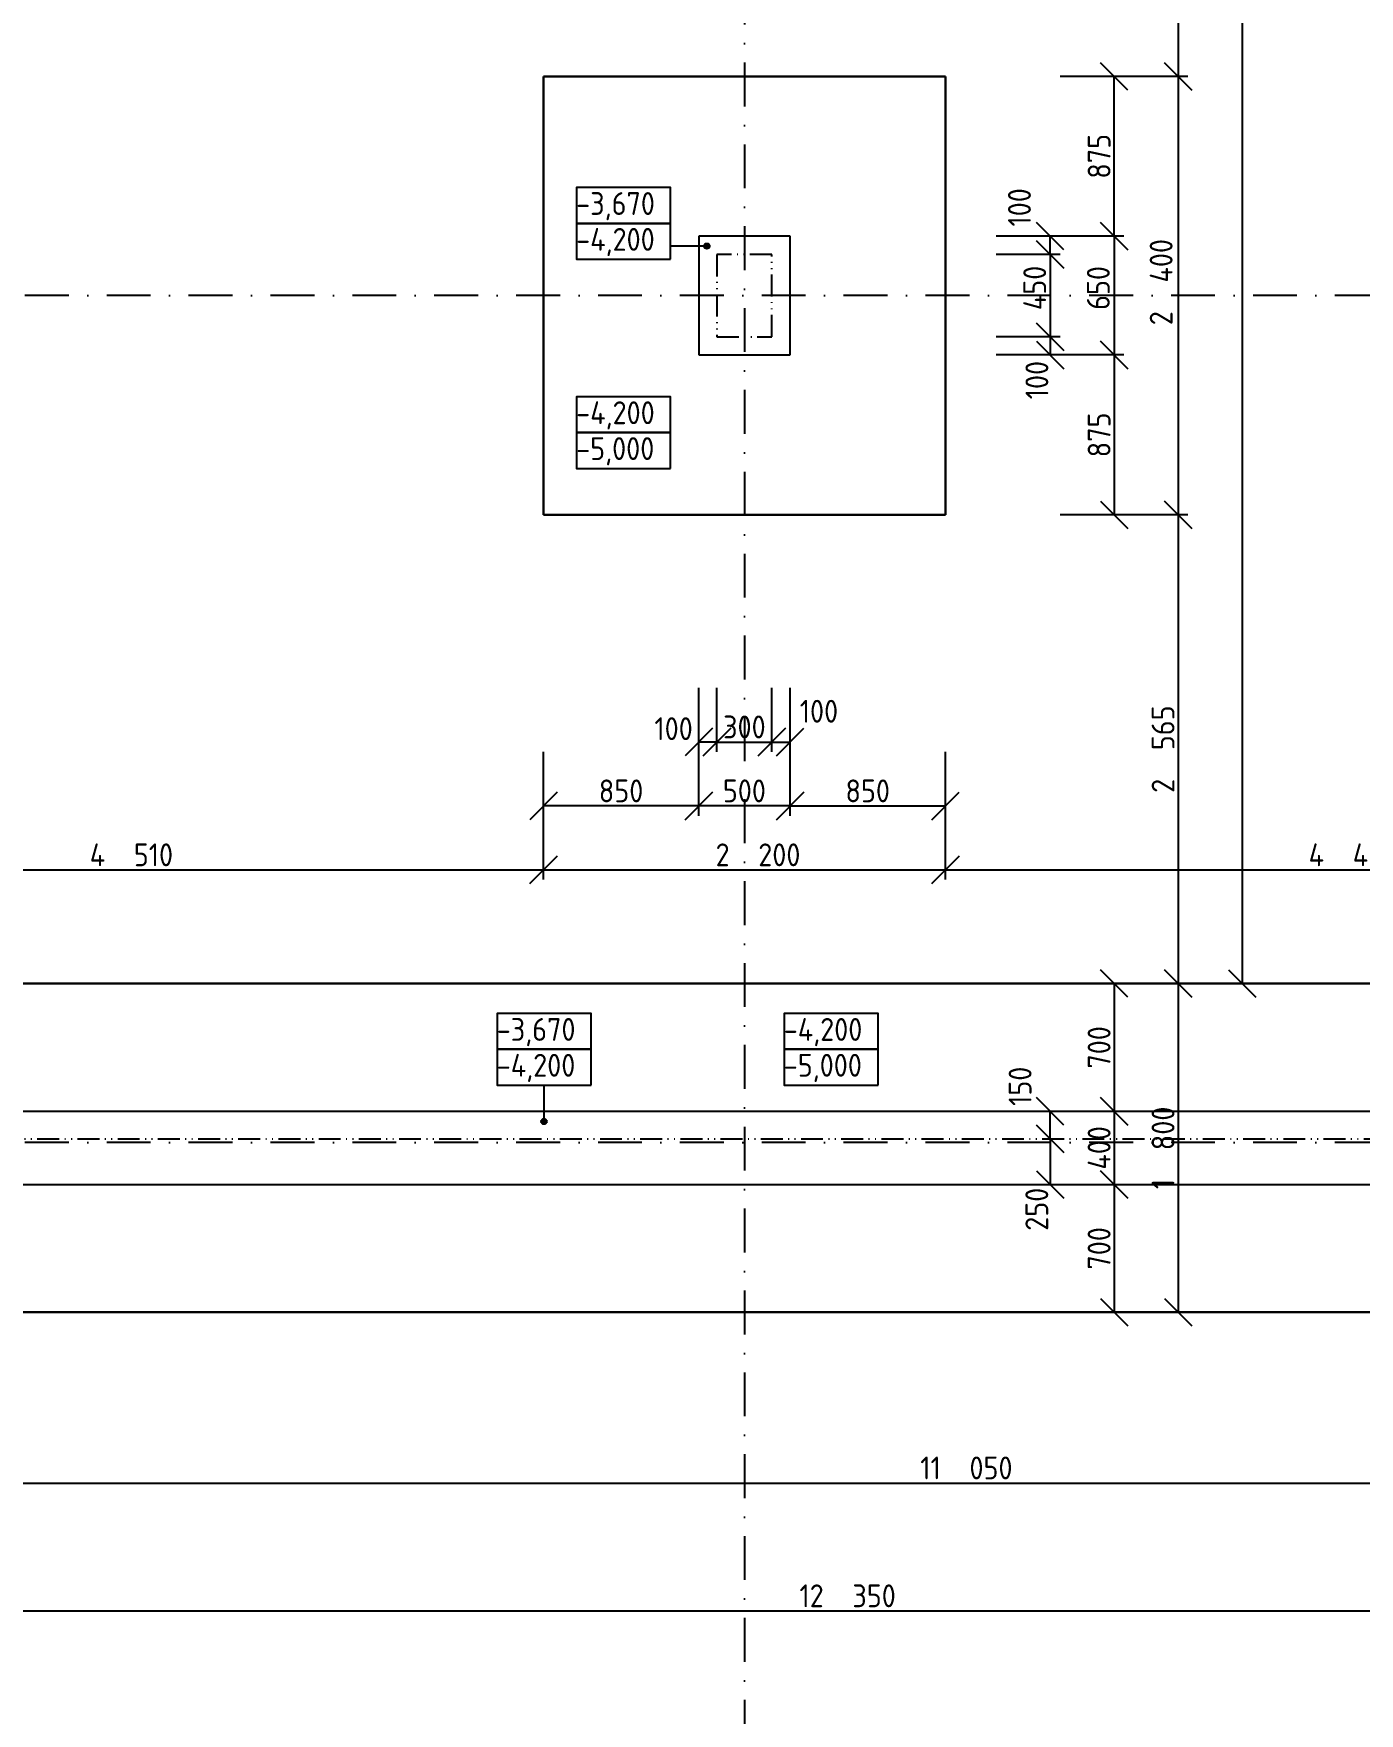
# Model space of a CAD drawing. Extents: x 4511820 to 5180432, y -1526536 to -944957.
# Drawn here: x 5112132 to 5119389, y -1456594 to -1447399 of the extents above; entities that cross this region are included whole.
import ezdxf

# ---------------------------------------------------------------- set-up
doc = ezdxf.new("R2010")
doc.units = 0
doc.header["$MEASUREMENT"] = 0
doc.linetypes.add('ACAD_ISO12W100', pattern=[22, 12, -3, 0.5, -3, 0.5, -3])
doc.linetypes.add('BODKOCIARKOVANA_3', pattern=[5.6, 3, -1.3, 0, -1.3])
doc.layers.get('0').update_dxf_attribs({"linetype": 'CONTINUOUS'})
doc.layers.get('Defpoints').update_dxf_attribs({"color": 61, "linetype": 'CONTINUOUS'})
for name, color, linetype in [('KÓTY', 4, 'CONTINUOUS'), ('MÚRY', 1, 'CONTINUOUS'), ('osi', 253, 'CONTINUOUS'), ('TENKÁ', 7, 'CONTINUOUS')]:
    doc.layers.add(name, color=color, linetype=linetype)
doc.styles.add('STYLE1', font='isocp.shx')
doc.dimstyles.new('STANDARD-50', dxfattribs={"dimtxt": 125, "dimasz": 150, "dimexe": 10, "dimexo": 200, "dimgap": 20, "dimtad": 1, "dimdsep": 46, "dimlunit": 6, "dimtxsty": 'STYLE1', "dimblk1": 'OBLIQUE', "dimblk2": 'OBLIQUE', "dimsah": 1, "dimcen": 2.5, "dimse1": 1, "dimse2": 1, "dimadec": 0, "dimazin": 0, "dimtfac": 1, "dimtmove": 1, "dimatfit": 3, "dimldrblk": 'OBLIQUE', "dimfxl": 1, "dimtolj": 1, "dimtzin": 0, "dimarcsym": 0})

# ---------------------------------------------------------------- blocks, each defined once
blk = doc.blocks.new('_OBLIQUE')
at = {"color": 0, "linetype": 'ByBlock'}
blk.add_line((-0.5, -0.5), (0.5, 0.5), dxfattribs=at)
blk = doc.blocks.new('*D37399')
at = {"layer": 'Defpoints', "color": 0}
for p in [(5117122.5, -1446083), (5117122.5, -1447633), (5118396.5, -1447633)]:
    blk.add_point(p, dxfattribs=at)
at = {"layer": 'KÓTY', "color": 0, "lineweight": -2}
blk.add_line((5118396.5, -1446083), (5118396.5, -1447633), dxfattribs=at)
at = {"layer": 'KÓTY', "color": 0, "linetype": 'ByBlock', "lineweight": -2, "xscale": 150, "yscale": 150, "zscale": 150}
for p, rotation in [((5118396.5, -1446083), 90), ((5118396.5, -1447633), 270)]:
    blk.add_blockref('_OBLIQUE', p, dxfattribs=dict(at, rotation=rotation))
at = {"layer": 'KÓTY', "color": 0, "insert": (5118314, -1446858), "char_height": 125, "attachment_point": 5, "rotation": 90, "style": 'STYLE1'}
blk.add_mtext('\\A1;1ﾠ550', dxfattribs=at)
blk = doc.blocks.new('*D37400')
at = {"layer": 'Defpoints', "color": 0}
for p in [(5117122.5, -1447633), (5117122.5, -1450033), (5118396.5, -1450033)]:
    blk.add_point(p, dxfattribs=at)
at = {"layer": 'KÓTY', "color": 0, "lineweight": -2}
blk.add_line((5118396.5, -1447633), (5118396.5, -1450033), dxfattribs=at)
at = {"layer": 'KÓTY', "color": 0, "linetype": 'ByBlock', "lineweight": -2, "xscale": 150, "yscale": 150, "zscale": 150}
for p, rotation in [((5118396.5, -1447633), 90), ((5118396.5, -1450033), 270)]:
    blk.add_blockref('_OBLIQUE', p, dxfattribs=dict(at, rotation=rotation))
at = {"layer": 'KÓTY', "color": 0, "insert": (5118303.5, -1448759), "char_height": 125, "attachment_point": 5, "rotation": 90, "style": 'STYLE1'}
blk.add_mtext('\\A1;2ﾠ400', dxfattribs=at)
blk = doc.blocks.new('*D37401')
at = {"layer": 'Defpoints', "color": 0}
for p in [(5117122.5, -1450033), (5117122.5, -1452598), (5118396.5, -1452598)]:
    blk.add_point(p, dxfattribs=at)
at = {"layer": 'KÓTY', "color": 0, "lineweight": -2}
blk.add_line((5118396.5, -1450033), (5118396.5, -1452598), dxfattribs=at)
at = {"layer": 'KÓTY', "color": 0, "linetype": 'ByBlock', "lineweight": -2, "xscale": 150, "yscale": 150, "zscale": 150}
for p, rotation in [((5118396.5, -1450033), 90), ((5118396.5, -1452598), 270)]:
    blk.add_blockref('_OBLIQUE', p, dxfattribs=dict(at, rotation=rotation))
at = {"layer": 'KÓTY', "color": 0, "insert": (5118314, -1451315.5), "char_height": 125, "attachment_point": 5, "rotation": 90, "style": 'STYLE1'}
blk.add_mtext('\\A1;2ﾠ565', dxfattribs=at)
blk = doc.blocks.new('*D37402')
at = {"layer": 'Defpoints', "color": 0}
for p in [(5117122.5, -1452598), (5117122.5, -1454398), (5118396.5, -1454398)]:
    blk.add_point(p, dxfattribs=at)
at = {"layer": 'KÓTY', "color": 0, "lineweight": -2}
blk.add_line((5118396.5, -1452598), (5118396.5, -1454398), dxfattribs=at)
at = {"layer": 'KÓTY', "color": 0, "linetype": 'ByBlock', "lineweight": -2, "xscale": 150, "yscale": 150, "zscale": 150}
for p, rotation in [((5118396.5, -1452598), 90), ((5118396.5, -1454398), 270)]:
    blk.add_blockref('_OBLIQUE', p, dxfattribs=dict(at, rotation=rotation))
at = {"layer": 'KÓTY', "color": 0, "insert": (5118314, -1453498), "char_height": 125, "attachment_point": 5, "rotation": 90, "style": 'STYLE1'}
blk.add_mtext('\\A1;1ﾠ800', dxfattribs=at)
blk = doc.blocks.new('*D37404')
at = {"layer": 'Defpoints', "color": 0}
for p in [(5116272.5, -1449158), (5116272.5, -1450033), (5118046.5, -1450033)]:
    blk.add_point(p, dxfattribs=at)
at = {"layer": 'KÓTY', "color": 0, "lineweight": -2}
blk.add_line((5118046.5, -1449158), (5118046.5, -1450033), dxfattribs=at)
at = {"layer": 'KÓTY', "color": 0, "linetype": 'ByBlock', "lineweight": -2, "xscale": 150, "yscale": 150, "zscale": 150}
for p, rotation in [((5118046.5, -1449158), 90), ((5118046.5, -1450033), 270)]:
    blk.add_blockref('_OBLIQUE', p, dxfattribs=dict(at, rotation=rotation))
at = {"layer": 'KÓTY', "color": 0, "insert": (5117964, -1449595.5), "char_height": 125, "attachment_point": 5, "rotation": 90, "style": 'STYLE1'}
blk.add_mtext('\\A1;875', dxfattribs=at)
blk = doc.blocks.new('*D37406')
at = {"layer": 'Defpoints', "color": 0}
for p in [(5116172.5, -1448608), (5116172.5, -1449058), (5117696.5, -1449058)]:
    blk.add_point(p, dxfattribs=at)
at = {"layer": 'KÓTY', "color": 0, "lineweight": -2}
blk.add_line((5117696.5, -1448608), (5117696.5, -1449058), dxfattribs=at)
at = {"layer": 'KÓTY', "color": 0, "linetype": 'ByBlock', "lineweight": -2, "xscale": 150, "yscale": 150, "zscale": 150}
for p, rotation in [((5117696.5, -1448608), 90), ((5117696.5, -1449058), 270)]:
    blk.add_blockref('_OBLIQUE', p, dxfattribs=dict(at, rotation=rotation))
at = {"layer": 'KÓTY', "color": 0, "insert": (5117611.5, -1448791), "char_height": 125, "attachment_point": 5, "rotation": 90, "style": 'STYLE1'}
blk.add_mtext('\\A1;450', dxfattribs=at)
blk = doc.blocks.new('*D37407')
at = {"layer": 'Defpoints', "color": 0}
for p in [(5116272.5, -1448508), (5116272.5, -1449158), (5118046.5, -1449158)]:
    blk.add_point(p, dxfattribs=at)
at = {"layer": 'KÓTY', "color": 0, "lineweight": -2}
blk.add_line((5118046.5, -1448508), (5118046.5, -1449158), dxfattribs=at)
at = {"layer": 'KÓTY', "color": 0, "linetype": 'ByBlock', "lineweight": -2, "xscale": 150, "yscale": 150, "zscale": 150}
for p, rotation in [((5118046.5, -1448508), 90), ((5118046.5, -1449158), 270)]:
    blk.add_blockref('_OBLIQUE', p, dxfattribs=dict(at, rotation=rotation))
at = {"layer": 'KÓTY', "color": 0, "insert": (5117959.5, -1448791), "char_height": 125, "attachment_point": 5, "rotation": 90, "style": 'STYLE1'}
blk.add_mtext('\\A1;650', dxfattribs=at)
blk = doc.blocks.new('*D37408')
at = {"layer": 'Defpoints', "color": 0}
for p in [(5116272.5, -1447633), (5118046.5, -1447633), (5116272.5, -1448508)]:
    blk.add_point(p, dxfattribs=at)
at = {"layer": 'KÓTY', "color": 0, "lineweight": -2}
blk.add_line((5118046.5, -1448508), (5118046.5, -1447633), dxfattribs=at)
at = {"layer": 'KÓTY', "color": 0, "linetype": 'ByBlock', "lineweight": -2, "xscale": 150, "yscale": 150, "zscale": 150}
for p, rotation in [((5118046.5, -1447633), 90), ((5118046.5, -1448508), 270)]:
    blk.add_blockref('_OBLIQUE', p, dxfattribs=dict(at, rotation=rotation))
at = {"layer": 'KÓTY', "color": 0, "insert": (5117964, -1448070.5), "char_height": 125, "attachment_point": 5, "rotation": 90, "style": 'STYLE1'}
blk.add_mtext('\\A1;875', dxfattribs=at)
blk = doc.blocks.new('*D37409')
at = {"layer": 'Defpoints', "color": 0}
for p in [(5116172.5, -1448508), (5117696.5, -1448508), (5116172.5, -1448608)]:
    blk.add_point(p, dxfattribs=at)
at = {"layer": 'KÓTY', "color": 0, "lineweight": -2}
blk.add_line((5117696.5, -1448608), (5117696.5, -1448508), dxfattribs=at)
at = {"layer": 'KÓTY', "color": 0, "linetype": 'ByBlock', "lineweight": -2, "xscale": 150, "yscale": 150, "zscale": 150}
for p, rotation in [((5117696.5, -1448508), 90), ((5117696.5, -1448608), 270)]:
    blk.add_blockref('_OBLIQUE', p, dxfattribs=dict(at, rotation=rotation))
at = {"layer": 'KÓTY', "color": 0, "insert": (5117528, -1448350), "char_height": 125, "attachment_point": 5, "rotation": 90, "style": 'STYLE1'}
blk.add_mtext('\\A1;100', dxfattribs=at)
blk = doc.blocks.new('*D37410')
at = {"layer": 'Defpoints', "color": 0}
for p in [(5116172.5, -1449058), (5116172.5, -1449158), (5117696.5, -1449158)]:
    blk.add_point(p, dxfattribs=at)
at = {"layer": 'KÓTY', "color": 0, "lineweight": -2}
blk.add_line((5117696.5, -1449058), (5117696.5, -1449158), dxfattribs=at)
at = {"layer": 'KÓTY', "color": 0, "linetype": 'ByBlock', "lineweight": -2, "xscale": 150, "yscale": 150, "zscale": 150}
for p, rotation in [((5117696.5, -1449058), 90), ((5117696.5, -1449158), 270)]:
    blk.add_blockref('_OBLIQUE', p, dxfattribs=dict(at, rotation=rotation))
at = {"layer": 'KÓTY', "color": 0, "insert": (5117623.5, -1449295.5), "char_height": 125, "attachment_point": 5, "rotation": 90, "style": 'STYLE1'}
blk.add_mtext('\\A1;100', dxfattribs=at)
blk = doc.blocks.new('*D37418')
at = {"layer": 'Defpoints', "color": 0}
for p in [(5118396.5, -1452598), (5118046.5, -1453298), (5118396.5, -1453298)]:
    blk.add_point(p, dxfattribs=at)
at = {"layer": 'KÓTY', "color": 0, "lineweight": -2}
blk.add_line((5118046.5, -1452598), (5118046.5, -1453298), dxfattribs=at)
at = {"layer": 'KÓTY', "color": 0, "linetype": 'ByBlock', "lineweight": -2, "xscale": 150, "yscale": 150, "zscale": 150}
for p, rotation in [((5118046.5, -1452598), 90), ((5118046.5, -1453298), 270)]:
    blk.add_blockref('_OBLIQUE', p, dxfattribs=dict(at, rotation=rotation))
at = {"layer": 'KÓTY', "color": 0, "insert": (5117964, -1452948), "char_height": 125, "attachment_point": 5, "rotation": 90, "style": 'STYLE1'}
blk.add_mtext('\\A1;700', dxfattribs=at)
blk = doc.blocks.new('*D37419')
at = {"layer": 'Defpoints', "color": 0}
for p in [(5118396.5, -1453298), (5118046.5, -1453698), (5118396.5, -1453698)]:
    blk.add_point(p, dxfattribs=at)
at = {"layer": 'KÓTY', "color": 0, "lineweight": -2}
blk.add_line((5118046.5, -1453298), (5118046.5, -1453698), dxfattribs=at)
at = {"layer": 'KÓTY', "color": 0, "linetype": 'ByBlock', "lineweight": -2, "xscale": 150, "yscale": 150, "zscale": 150}
for p, rotation in [((5118046.5, -1453298), 90), ((5118046.5, -1453698), 270)]:
    blk.add_blockref('_OBLIQUE', p, dxfattribs=dict(at, rotation=rotation))
at = {"layer": 'KÓTY', "color": 0, "insert": (5117964, -1453498), "char_height": 125, "attachment_point": 5, "rotation": 90, "style": 'STYLE1'}
blk.add_mtext('\\A1;400', dxfattribs=at)
blk = doc.blocks.new('*D37420')
at = {"layer": 'Defpoints', "color": 0}
for p in [(5118046.5, -1453698), (5118046.5, -1454398), (5118046.5, -1454398)]:
    blk.add_point(p, dxfattribs=at)
at = {"layer": 'KÓTY', "color": 0, "lineweight": -2}
blk.add_line((5118046.5, -1453698), (5118046.5, -1454398), dxfattribs=at)
at = {"layer": 'KÓTY', "color": 0, "linetype": 'ByBlock', "lineweight": -2, "xscale": 150, "yscale": 150, "zscale": 150}
for p, rotation in [((5118046.5, -1453698), 90), ((5118046.5, -1454398), 270)]:
    blk.add_blockref('_OBLIQUE', p, dxfattribs=dict(at, rotation=rotation))
at = {"layer": 'KÓTY', "color": 0, "insert": (5117964, -1454048), "char_height": 125, "attachment_point": 5, "rotation": 90, "style": 'STYLE1'}
blk.add_mtext('\\A1;700', dxfattribs=at)
blk = doc.blocks.new('*D37421')
at = {"layer": 'Defpoints', "color": 0}
for p in [(5118026.5, -1453448), (5117696.5, -1453698), (5118026.5, -1453698)]:
    blk.add_point(p, dxfattribs=at)
at = {"layer": 'KÓTY', "color": 0, "lineweight": -2}
blk.add_line((5117696.5, -1453448), (5117696.5, -1453698), dxfattribs=at)
at = {"layer": 'KÓTY', "color": 0, "linetype": 'ByBlock', "lineweight": -2, "xscale": 150, "yscale": 150, "zscale": 150}
for p, rotation in [((5117696.5, -1453448), 90), ((5117696.5, -1453698), 270)]:
    blk.add_blockref('_OBLIQUE', p, dxfattribs=dict(at, rotation=rotation))
at = {"layer": 'KÓTY', "color": 0, "insert": (5117623, -1453834), "char_height": 125, "attachment_point": 5, "rotation": 90, "style": 'STYLE1'}
blk.add_mtext('\\A1;250', dxfattribs=at)
blk = doc.blocks.new('*D37422')
at = {"layer": 'Defpoints', "color": 0}
for p in [(5117696.5, -1453298), (5117696.5, -1453298), (5117696.5, -1453448)]:
    blk.add_point(p, dxfattribs=at)
at = {"layer": 'KÓTY', "color": 0, "lineweight": -2}
blk.add_line((5117696.5, -1453448), (5117696.5, -1453298), dxfattribs=at)
at = {"layer": 'KÓTY', "color": 0, "linetype": 'ByBlock', "lineweight": -2, "xscale": 150, "yscale": 150, "zscale": 150}
for p, rotation in [((5117696.5, -1453298), 90), ((5117696.5, -1453448), 270)]:
    blk.add_blockref('_OBLIQUE', p, dxfattribs=dict(at, rotation=rotation))
at = {"layer": 'KÓTY', "color": 0, "insert": (5117531.5, -1453161), "char_height": 125, "attachment_point": 5, "rotation": 90, "style": 'STYLE1'}
blk.add_mtext('\\A1;150', dxfattribs=at)
blk = doc.blocks.new('*D37641')
at = {"layer": 'Defpoints', "color": 0}
for p in [(5116172.5, -1449752.5), (5116272.5, -1449752.5), (5116272.5, -1451276.5)]:
    blk.add_point(p, dxfattribs=at)
at = {"layer": 'KÓTY', "color": 0, "lineweight": -2}
blk.add_line((5116172.5, -1451276.5), (5116272.5, -1451276.5), dxfattribs=at)
at = {"layer": 'KÓTY', "color": 0, "linetype": 'ByBlock', "lineweight": -2, "xscale": 150, "yscale": 150, "zscale": 150, "rotation": 180}
blk.add_blockref('_OBLIQUE', (5116172.5, -1451276.5), dxfattribs=at)
at = {"layer": 'KÓTY', "color": 0, "linetype": 'ByBlock', "lineweight": -2, "xscale": 150, "yscale": 150, "zscale": 150}
blk.add_blockref('_OBLIQUE', (5116272.5, -1451276.5), dxfattribs=at)
at = {"layer": 'KÓTY', "color": 0, "insert": (5116430.5, -1451108), "char_height": 125, "attachment_point": 5, "style": 'STYLE1'}
blk.add_mtext('\\A1;100', dxfattribs=at)
blk = doc.blocks.new('*D37642')
at = {"layer": 'Defpoints', "color": 0}
for p in [(5115772.5, -1449752.5), (5115872.5, -1449752.5), (5115772.5, -1451276.5)]:
    blk.add_point(p, dxfattribs=at)
at = {"layer": 'KÓTY', "color": 0, "lineweight": -2}
blk.add_line((5115872.5, -1451276.5), (5115772.5, -1451276.5), dxfattribs=at)
at = {"layer": 'KÓTY', "color": 0, "linetype": 'ByBlock', "lineweight": -2, "xscale": 150, "yscale": 150, "zscale": 150, "rotation": 180}
blk.add_blockref('_OBLIQUE', (5115772.5, -1451276.5), dxfattribs=at)
at = {"layer": 'KÓTY', "color": 0, "linetype": 'ByBlock', "lineweight": -2, "xscale": 150, "yscale": 150, "zscale": 150}
blk.add_blockref('_OBLIQUE', (5115872.5, -1451276.5), dxfattribs=at)
at = {"layer": 'KÓTY', "color": 0, "insert": (5115635, -1451203.5), "char_height": 125, "attachment_point": 5, "style": 'STYLE1'}
blk.add_mtext('\\A1;100', dxfattribs=at)
blk = doc.blocks.new('*D37643')
at = {"layer": 'Defpoints', "color": 0}
for p in [(5114922.5, -1450895), (5117122.5, -1450895), (5117122.5, -1451976.5)]:
    blk.add_point(p, dxfattribs=at)
at = {"layer": 'KÓTY', "color": 0, "lineweight": -2}
blk.add_line((5114922.5, -1451976.5), (5117122.5, -1451976.5), dxfattribs=at)
at = {"layer": 'KÓTY', "color": 0, "linetype": 'ByBlock', "lineweight": -2, "xscale": 150, "yscale": 150, "zscale": 150, "rotation": 180}
blk.add_blockref('_OBLIQUE', (5114922.5, -1451976.5), dxfattribs=at)
at = {"layer": 'KÓTY', "color": 0, "linetype": 'ByBlock', "lineweight": -2, "xscale": 150, "yscale": 150, "zscale": 150}
blk.add_blockref('_OBLIQUE', (5117122.5, -1451976.5), dxfattribs=at)
at = {"layer": 'KÓTY', "color": 0, "insert": (5116097, -1451894), "char_height": 125, "attachment_point": 5, "style": 'STYLE1'}
blk.add_mtext('\\A1;2ﾠ200', dxfattribs=at)
blk = doc.blocks.new('*D37644')
at = {"layer": 'Defpoints', "color": 0}
for p in [(5116272.5, -1450020), (5117122.5, -1450020), (5117122.5, -1451626.5)]:
    blk.add_point(p, dxfattribs=at)
at = {"layer": 'KÓTY', "color": 0, "lineweight": -2}
blk.add_line((5116272.5, -1451626.5), (5117122.5, -1451626.5), dxfattribs=at)
at = {"layer": 'KÓTY', "color": 0, "linetype": 'ByBlock', "lineweight": -2, "xscale": 150, "yscale": 150, "zscale": 150, "rotation": 180}
blk.add_blockref('_OBLIQUE', (5116272.5, -1451626.5), dxfattribs=at)
at = {"layer": 'KÓTY', "color": 0, "linetype": 'ByBlock', "lineweight": -2, "xscale": 150, "yscale": 150, "zscale": 150}
blk.add_blockref('_OBLIQUE', (5117122.5, -1451626.5), dxfattribs=at)
at = {"layer": 'KÓTY', "color": 0, "insert": (5116697.5, -1451544), "char_height": 125, "attachment_point": 5, "style": 'STYLE1'}
blk.add_mtext('\\A1;850', dxfattribs=at)
blk = doc.blocks.new('*D37645')
at = {"layer": 'Defpoints', "color": 0}
for p in [(5115772.5, -1450020), (5116272.5, -1450020), (5115772.5, -1451626.5)]:
    blk.add_point(p, dxfattribs=at)
at = {"layer": 'KÓTY', "color": 0, "lineweight": -2}
blk.add_line((5116272.5, -1451626.5), (5115772.5, -1451626.5), dxfattribs=at)
at = {"layer": 'KÓTY', "color": 0, "linetype": 'ByBlock', "lineweight": -2, "xscale": 150, "yscale": 150, "zscale": 150, "rotation": 180}
blk.add_blockref('_OBLIQUE', (5115772.5, -1451626.5), dxfattribs=at)
at = {"layer": 'KÓTY', "color": 0, "linetype": 'ByBlock', "lineweight": -2, "xscale": 150, "yscale": 150, "zscale": 150}
blk.add_blockref('_OBLIQUE', (5116272.5, -1451626.5), dxfattribs=at)
at = {"layer": 'KÓTY', "color": 0, "insert": (5116022.5, -1451544), "char_height": 125, "attachment_point": 5, "style": 'STYLE1'}
blk.add_mtext('\\A1;500', dxfattribs=at)
blk = doc.blocks.new('*D37646')
at = {"layer": 'Defpoints', "color": 0}
for p in [(5114922.5, -1450020), (5115772.5, -1450020), (5114922.5, -1451626.5)]:
    blk.add_point(p, dxfattribs=at)
at = {"layer": 'KÓTY', "color": 0, "lineweight": -2}
blk.add_line((5115772.5, -1451626.5), (5114922.5, -1451626.5), dxfattribs=at)
at = {"layer": 'KÓTY', "color": 0, "linetype": 'ByBlock', "lineweight": -2, "xscale": 150, "yscale": 150, "zscale": 150, "rotation": 180}
blk.add_blockref('_OBLIQUE', (5114922.5, -1451626.5), dxfattribs=at)
at = {"layer": 'KÓTY', "color": 0, "linetype": 'ByBlock', "lineweight": -2, "xscale": 150, "yscale": 150, "zscale": 150}
blk.add_blockref('_OBLIQUE', (5115772.5, -1451626.5), dxfattribs=at)
at = {"layer": 'KÓTY', "color": 0, "insert": (5115347.5, -1451544), "char_height": 125, "attachment_point": 5, "style": 'STYLE1'}
blk.add_mtext('\\A1;850', dxfattribs=at)
blk = doc.blocks.new('*D37647')
at = {"layer": 'Defpoints', "color": 0}
for p in [(5115872.5, -1449920), (5116172.5, -1449920), (5116172.5, -1451276.5)]:
    blk.add_point(p, dxfattribs=at)
at = {"layer": 'KÓTY', "color": 0, "lineweight": -2}
blk.add_line((5115872.5, -1451276.5), (5116172.5, -1451276.5), dxfattribs=at)
at = {"layer": 'KÓTY', "color": 0, "linetype": 'ByBlock', "lineweight": -2, "xscale": 150, "yscale": 150, "zscale": 150, "rotation": 180}
blk.add_blockref('_OBLIQUE', (5115872.5, -1451276.5), dxfattribs=at)
at = {"layer": 'KÓTY', "color": 0, "linetype": 'ByBlock', "lineweight": -2, "xscale": 150, "yscale": 150, "zscale": 150}
blk.add_blockref('_OBLIQUE', (5116172.5, -1451276.5), dxfattribs=at)
at = {"layer": 'KÓTY', "color": 0, "insert": (5116022.5, -1451194), "char_height": 125, "attachment_point": 5, "style": 'STYLE1'}
blk.add_mtext('\\A1;300', dxfattribs=at)
blk = doc.blocks.new('*D37648')
at = {"layer": 'Defpoints', "color": 0}
for p in [(5117122.5, -1450895), (5121587.5, -1450895), (5121587.5, -1451976.5)]:
    blk.add_point(p, dxfattribs=at)
at = {"layer": 'KÓTY', "color": 0, "lineweight": -2}
blk.add_line((5117122.5, -1451976.5), (5121587.5, -1451976.5), dxfattribs=at)
at = {"layer": 'KÓTY', "color": 0, "linetype": 'ByBlock', "lineweight": -2, "xscale": 150, "yscale": 150, "zscale": 150, "rotation": 180}
blk.add_blockref('_OBLIQUE', (5117122.5, -1451976.5), dxfattribs=at)
at = {"layer": 'KÓTY', "color": 0, "linetype": 'ByBlock', "lineweight": -2, "xscale": 150, "yscale": 150, "zscale": 150}
blk.add_blockref('_OBLIQUE', (5121587.5, -1451976.5), dxfattribs=at)
at = {"layer": 'KÓTY', "color": 0, "insert": (5119355, -1451894), "char_height": 125, "attachment_point": 5, "style": 'STYLE1'}
blk.add_mtext('\\A1;4ﾠ465', dxfattribs=at)
blk = doc.blocks.new('*D37660')
at = {"layer": 'Defpoints', "color": 0}
for p in [(5110412.5, -1450795.7), (5114922.5, -1450895), (5114922.5, -1451976.5)]:
    blk.add_point(p, dxfattribs=at)
at = {"layer": 'KÓTY', "color": 0, "lineweight": -2}
blk.add_line((5110412.5, -1451976.5), (5114922.5, -1451976.5), dxfattribs=at)
at = {"layer": 'KÓTY', "color": 0, "linetype": 'ByBlock', "lineweight": -2, "xscale": 150, "yscale": 150, "zscale": 150, "rotation": 180}
blk.add_blockref('_OBLIQUE', (5110412.5, -1451976.5), dxfattribs=at)
at = {"layer": 'KÓTY', "color": 0, "linetype": 'ByBlock', "lineweight": -2, "xscale": 150, "yscale": 150, "zscale": 150}
blk.add_blockref('_OBLIQUE', (5114922.5, -1451976.5), dxfattribs=at)
at = {"layer": 'KÓTY', "color": 0, "insert": (5112667.5, -1451894), "char_height": 125, "attachment_point": 5, "style": 'STYLE1'}
blk.add_mtext('\\A1;4ﾠ510', dxfattribs=at)
blk = doc.blocks.new('*D37862')
at = {"layer": 'Defpoints', "color": 0}
for p in [(5110412.5, -1454128.5), (5122762.5, -1454128.5), (5122762.5, -1456032.5)]:
    blk.add_point(p, dxfattribs=at)
at = {"layer": 'KÓTY', "color": 0, "lineweight": -2}
blk.add_line((5110412.5, -1456032.5), (5122762.5, -1456032.5), dxfattribs=at)
at = {"layer": 'KÓTY', "color": 0, "linetype": 'ByBlock', "lineweight": -2, "xscale": 150, "yscale": 150, "zscale": 150, "rotation": 180}
blk.add_blockref('_OBLIQUE', (5110412.5, -1456032.5), dxfattribs=at)
at = {"layer": 'KÓTY', "color": 0, "linetype": 'ByBlock', "lineweight": -2, "xscale": 150, "yscale": 150, "zscale": 150}
blk.add_blockref('_OBLIQUE', (5122762.5, -1456032.5), dxfattribs=at)
at = {"layer": 'KÓTY', "color": 0, "insert": (5116587.5, -1455950), "char_height": 125, "attachment_point": 5, "style": 'STYLE1'}
blk.add_mtext('\\A1;12ﾠ350', dxfattribs=at)
blk = doc.blocks.new('*D38229')
at = {"layer": 'Defpoints', "color": 0}
for p in [(5122762.5, -1453498), (5111712.5, -1453698), (5122762.5, -1455332.5)]:
    blk.add_point(p, dxfattribs=at)
at = {"layer": 'KÓTY', "color": 0, "lineweight": -2}
blk.add_line((5111712.5, -1455332.5), (5122762.5, -1455332.5), dxfattribs=at)
at = {"layer": 'KÓTY', "color": 0, "linetype": 'ByBlock', "lineweight": -2, "xscale": 150, "yscale": 150, "zscale": 150, "rotation": 180}
blk.add_blockref('_OBLIQUE', (5111712.5, -1455332.5), dxfattribs=at)
at = {"layer": 'KÓTY', "color": 0, "linetype": 'ByBlock', "lineweight": -2, "xscale": 150, "yscale": 150, "zscale": 150}
blk.add_blockref('_OBLIQUE', (5122762.5, -1455332.5), dxfattribs=at)
at = {"layer": 'KÓTY', "color": 0, "insert": (5117237.5, -1455250), "char_height": 125, "attachment_point": 5, "style": 'STYLE1'}
blk.add_mtext('\\A1;11ﾠ050', dxfattribs=at)
blk = doc.blocks.new('*D43192')
at = {"layer": 'Defpoints', "color": 0}
for p in [(5118746.5, -1441118), (5118746.5, -1452598), (5118746.5, -1452598)]:
    blk.add_point(p, dxfattribs=at)
at = {"layer": 'KÓTY', "color": 0, "lineweight": -2}
blk.add_line((5118746.5, -1441118), (5118746.5, -1452598), dxfattribs=at)
at = {"layer": 'KÓTY', "color": 0, "linetype": 'ByBlock', "lineweight": -2, "xscale": 150, "yscale": 150, "zscale": 150}
for p, rotation in [((5118746.5, -1441118), 90), ((5118746.5, -1452598), 270)]:
    blk.add_blockref('_OBLIQUE', p, dxfattribs=dict(at, rotation=rotation))
at = {"layer": 'KÓTY', "color": 0, "insert": (5118663.957367, -1446858), "char_height": 125, "attachment_point": 5, "rotation": 90, "style": 'STYLE1'}
blk.add_mtext('\\A1;11ﾠ480', dxfattribs=at)

msp = doc.modelspace()

# ---------------------------------------------------------------- hatches: boundary and pattern name
at = {"layer": 'KÓTY', "ltscale": 0.25}
for points in [[(5115802, -1448562, 1), (5115832, -1448562, 1)], [(5114910.869, -1453353.736, 1), (5114940.869, -1453353.736, 1)]]:
    msp.add_hatch(color=256, dxfattribs=at).paths.add_polyline_path(points)

# ---------------------------------------------------------------- linework, layer by layer
at = {"layer": 'KÓTY'}
for p, q in [((5118099.903, -1447633), (5117749.903, -1447633)), ((5118449.903, -1447633), (5118099.903, -1447633)), ((5117749.903, -1448508), (5117399.903, -1448508)), ((5118099.903, -1448508), (5117749.903, -1448508)), ((5115817, -1448562), (5115617.816, -1448562)), ((5117749.903, -1448608), (5117399.903, -1448608)), ((5117749.903, -1449058), (5117399.903, -1449058)), ((5117749.903, -1449158), (5117399.903, -1449158)), ((5118099.903, -1449158), (5117749.903, -1449158)), ((5118099.903, -1450033), (5117749.903, -1450033)), ((5118449.903, -1450033), (5118099.903, -1450033)), ((5115772.5, -1451329.903), (5115772.5, -1450979.903)), ((5115872.5, -1451329.903), (5115872.5, -1450979.903)), ((5116172.5, -1451329.903), (5116172.5, -1450979.903)), ((5116272.5, -1451329.903), (5116272.5, -1450979.903)), ((5114922.5, -1451679.903), (5114922.5, -1451329.903)), ((5115772.5, -1451679.903), (5115772.5, -1451329.903)), ((5116272.5, -1451679.903), (5116272.5, -1451329.903)), ((5117122.5, -1451679.903), (5117122.5, -1451329.903)), ((5114922.5, -1452029.903), (5114922.5, -1451679.903)), ((5117122.5, -1452029.903), (5117122.5, -1451679.903)), ((5114925.869, -1453353.736), (5114925.869, -1453154.552))]:
    msp.add_line(p, q, dxfattribs=at)
at = {"layer": 'KÓTY', "ltscale": 0.25}
for centre in [(5115817, -1448562), (5114925.869, -1453353.736)]:
    msp.add_circle(centre, 15, dxfattribs=at)
at = {"layer": 'MÚRY', "linetype": 'Continuous', "lineweight": 30}
for p, q in [((5114922.5, -1450033), (5114922.5, -1447633)), ((5114922.5, -1447633), (5117122.5, -1447633)), ((5117122.5, -1450033), (5117122.5, -1447633)), ((5114922.5, -1450033), (5117122.5, -1450033)), ((5110412.5, -1452598), (5148222.5, -1452598)), ((5110412.5, -1454398), (5141902.5, -1454398))]:
    msp.add_line(p, q, dxfattribs=at)
at = {"layer": 'osi', "linetype": 'BODKOCIARKOVANA_3', "ltscale": 80}
for p, q in [((5116022.5, -1437250.906), (5116022.5, -1469178.809)), ((5158927.164, -1448833), (5092648, -1448833)), ((5158927.164, -1453468), (5092648, -1453468))]:
    msp.add_line(p, q, dxfattribs=at)
at = {"layer": 'TENKÁ', "linetype": 'Continuous', "lineweight": 25}
for p, q in [((5115772.5, -1448508), (5115772.5, -1449158)), ((5116272.5, -1448508), (5115772.5, -1448508)), ((5116272.5, -1449158), (5116272.5, -1448508)), ((5115772.5, -1449158), (5116272.5, -1449158)), ((5109612.5, -1453298), (5122762.5, -1453298)), ((5109612.5, -1453698), (5122762.5, -1453698))]:
    msp.add_line(p, q, dxfattribs=at)
at = {"layer": 'TENKÁ', "color": 40, "linetype": 'ACAD_ISO12W100', "ltscale": 10}
msp.add_line((5111712.5, -1453448), (5122762.5, -1453448), dxfattribs=at)
at = {"layer": 'TENKÁ', "linetype": 'ACAD_ISO12W100', "ltscale": 10}
msp.add_line((5111712.5, -1453698), (5122762.5, -1453698), dxfattribs=at)
at = {"layer": 'TENKÁ', "ltscale": 0.25}
for points in [[(5115617.816, -1448437.5), (5115617.816, -1448241.25), (5115103.184, -1448241.25), (5115103.184, -1448437.5)], [(5115617.816, -1448633.75), (5115617.816, -1448437.5), (5115103.184, -1448437.5), (5115103.184, -1448633.75)], [(5115617.816, -1449582.75), (5115617.816, -1449386.5), (5115103.184, -1449386.5), (5115103.184, -1449582.75)], [(5115617.816, -1449779), (5115617.816, -1449582.75), (5115103.184, -1449582.75), (5115103.184, -1449779)], [(5115183.185, -1452958.302), (5115183.185, -1452762.052), (5114668.553, -1452762.052), (5114668.553, -1452958.302)], [(5116754.001, -1452958.302), (5116754.001, -1452762.052), (5116239.369, -1452762.052), (5116239.369, -1452958.302)], [(5115183.185, -1453154.552), (5115183.185, -1452958.302), (5114668.553, -1452958.302), (5114668.553, -1453154.552)], [(5116754.001, -1453154.552), (5116754.001, -1452958.302), (5116239.369, -1452958.302), (5116239.369, -1453154.552)]]:
    msp.add_lwpolyline(points, close=True, dxfattribs=at)
at = {"layer": 'TENKÁ', "color": 40, "linetype": 'ACAD_ISO12W100', "ltscale": 10}
msp.add_lwpolyline([(5116172.5, -1448608), (5115872.5, -1448608), (5115872.5, -1449058), (5116172.5, -1449058)], close=True, dxfattribs=at)

# ---------------------------------------------------------------- texts
at = {"layer": 'TENKÁ', "ltscale": 0.25, "style": 'STYLE1'}
for s, p in [('-3,670', (5115102.073, -1448391.451)), ('-4,200', (5115102.073, -1448587.701)), ('-4,200', (5115102.073, -1449536.701)), ('-5,000', (5115102.073, -1449732.951)), ('-3,670', (5114667.442, -1452912.253)), ('-4,200', (5116238.258, -1452912.253)), ('-4,200', (5114667.442, -1453108.503)), ('-5,000', (5116238.258, -1453108.503))]:
    msp.add_text(s, height=125, dxfattribs=at).set_placement(p)

# ---------------------------------------------------------------- dimensions: what is measured, and where the dimension line sits
at = {"layer": 'KÓTY'}
for base, p1, p2, picture, middle in [((5118746.5, -1452598), (5118746.5, -1441118), (5118746.5, -1452598), '*D43192', (5118663.957, -1446858)), ((5118396.5, -1447633), (5117122.5, -1446083), (5117122.5, -1447633), '*D37399', (5118313.957, -1446858)), ((5118046.5, -1447633), (5116272.5, -1448508), (5116272.5, -1447633), '*D37408', (5117964, -1448070.5)), ((5118046.5, -1450033), (5116272.5, -1449158), (5116272.5, -1450033), '*D37404', (5117964, -1449595.5)), ((5118396.5, -1452598), (5117122.5, -1450033), (5117122.5, -1452598), '*D37401', (5118313.957, -1451315.5)), ((5118396.5, -1454398), (5117122.5, -1452598), (5117122.5, -1454398), '*D37402', (5118313.957, -1453498)), ((5118046.5, -1453298), (5118396.5, -1452598), (5118396.5, -1453298), '*D37418', (5117964, -1452948)), ((5118046.5, -1453698), (5118396.5, -1453298), (5118396.5, -1453698), '*D37419', (5117964, -1453498)), ((5118046.5, -1454398), (5118046.5, -1453698), (5118046.5, -1454398), '*D37420', (5117964, -1454048))]:
    dim = msp.add_linear_dim(base=base, p1=p1, p2=p2, angle=90, dimstyle='STANDARD-50', override={"dimtxsty": 'STYLE1', "dimldrblk": 'OBLIQUE'}, dxfattribs=at)
    dim.commit()
    dim.dimension.update_dxf_attribs({"geometry": picture, "text_midpoint": middle})
for base, p1, p2, picture, middle in [((5118396.5, -1450033), (5117122.5, -1447633), (5117122.5, -1450033), '*D37400', (5118386, -1448759)), ((5118046.5, -1449158), (5116272.5, -1448508), (5116272.5, -1449158), '*D37407', (5118042, -1448791)), ((5117696.5, -1449058), (5116172.5, -1448608), (5116172.5, -1449058), '*D37406', (5117694, -1448791)), ((5117696.5, -1453298), (5117696.5, -1453448), (5117696.5, -1453298), '*D37422', (5117614, -1453161)), ((5117696.5, -1453698), (5118026.5, -1453448), (5118026.5, -1453698), '*D37421', (5117705.5, -1453834))]:
    dim = msp.add_linear_dim(base=base, p1=p1, p2=p2, angle=90, dimstyle='STANDARD-50', override={"dimtxsty": 'STYLE1', "dimldrblk": 'OBLIQUE'}, dxfattribs=at)
    dim.commit()
    dim.dimension.update_dxf_attribs({"geometry": picture, "text_midpoint": middle, "dimtype": 160})
for base, p1, p2, picture, middle in [((5117696.5, -1448508), (5116172.5, -1448608), (5116172.5, -1448508), '*D37409', (5117610.5, -1448350)), ((5117696.5, -1449158), (5116172.5, -1449058), (5116172.5, -1449158), '*D37410', (5117706, -1449295.5))]:
    dim = msp.add_linear_dim(base=base, p1=p1, p2=p2, angle=90, dimstyle='STANDARD-50', dxfattribs=at)
    dim.commit()
    dim.dimension.update_dxf_attribs({"geometry": picture, "text_midpoint": middle, "dimtype": 160})
dim = msp.add_linear_dim(base=(5115772.5, -1451276.5), p1=(5115872.5, -1449752.5), p2=(5115772.5, -1449752.5), dimstyle='STANDARD-50', dxfattribs=at)
dim.commit()
dim.dimension.update_dxf_attribs({"geometry": '*D37642', "text_midpoint": (5115635, -1451286), "dimtype": 160})
for base, p1, p2, picture, middle in [((5116272.5, -1451276.5), (5116172.5, -1449752.5), (5116272.5, -1449752.5), '*D37641', (5116430.5, -1451190.5)), ((5117122.5, -1451976.5), (5114922.5, -1450895), (5117122.5, -1450895), '*D37643', (5116097, -1451976.5))]:
    dim = msp.add_linear_dim(base=base, p1=p1, p2=p2, dimstyle='STANDARD-50', override={"dimtxsty": 'STYLE1', "dimldrblk": 'OBLIQUE'}, dxfattribs=at)
    dim.commit()
    dim.dimension.update_dxf_attribs({"geometry": picture, "text_midpoint": middle, "dimtype": 160})
for base, p1, p2, picture, middle in [((5116172.5, -1451276.5), (5115872.5, -1449920), (5116172.5, -1449920), '*D37647', (5116022.5, -1451194)), ((5114922.5, -1451626.5), (5115772.5, -1450020), (5114922.5, -1450020), '*D37646', (5115347.5, -1451544)), ((5115772.5, -1451626.5), (5116272.5, -1450020), (5115772.5, -1450020), '*D37645', (5116022.5, -1451544)), ((5117122.5, -1451626.5), (5116272.5, -1450020), (5117122.5, -1450020), '*D37644', (5116697.5, -1451544)), ((5114922.5, -1451976.5), (5110412.5, -1450795.661), (5114922.5, -1450895), '*D37660', (5112667.5, -1451893.957)), ((5121587.5, -1451976.5), (5117122.5, -1450895), (5121587.5, -1450895), '*D37648', (5119355, -1451893.957)), ((5122762.5, -1455332.5), (5111712.5, -1453698), (5122762.5, -1453498), '*D38229', (5117237.5, -1455249.957)), ((5122762.5, -1456032.5), (5110412.5, -1454128.5), (5122762.5, -1454128.5), '*D37862', (5116587.5, -1455949.957))]:
    dim = msp.add_linear_dim(base=base, p1=p1, p2=p2, dimstyle='STANDARD-50', override={"dimtxsty": 'STYLE1', "dimldrblk": 'OBLIQUE'}, dxfattribs=at)
    dim.commit()
    dim.dimension.update_dxf_attribs({"geometry": picture, "text_midpoint": middle})

doc.saveas('drawing.dxf')
